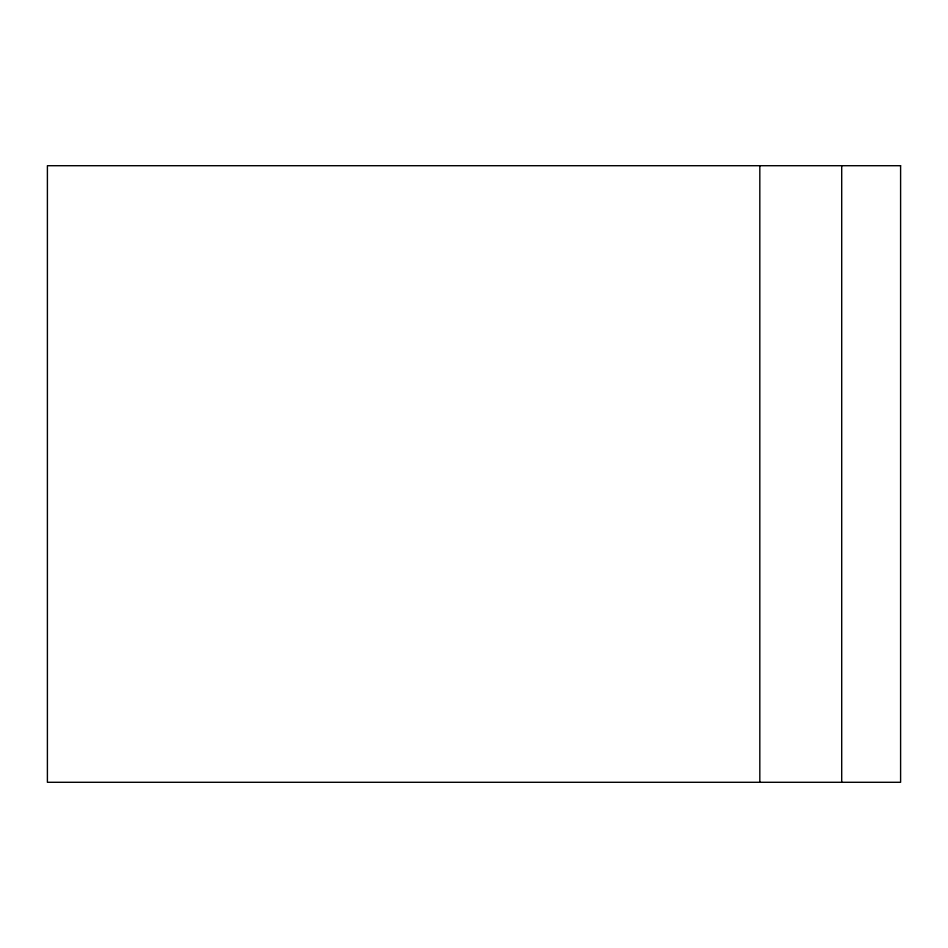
<?xml version="1.0" encoding="UTF-8"?>
<svg xmlns="http://www.w3.org/2000/svg" width="948" height="948" viewBox="0 0 948 948"><rect width="100%" height="100%" fill="white"/><g stroke="black" fill="none" stroke-linecap="round" stroke-linejoin="round"><path stroke-width="1.42" d="M841.706 165.71L841.706 782.29M759.822 165.71L759.822 782.29M900.6 165.71L47.4 165.71L47.4 782.29L900.6 782.29L900.6 165.71"/></g></svg>
